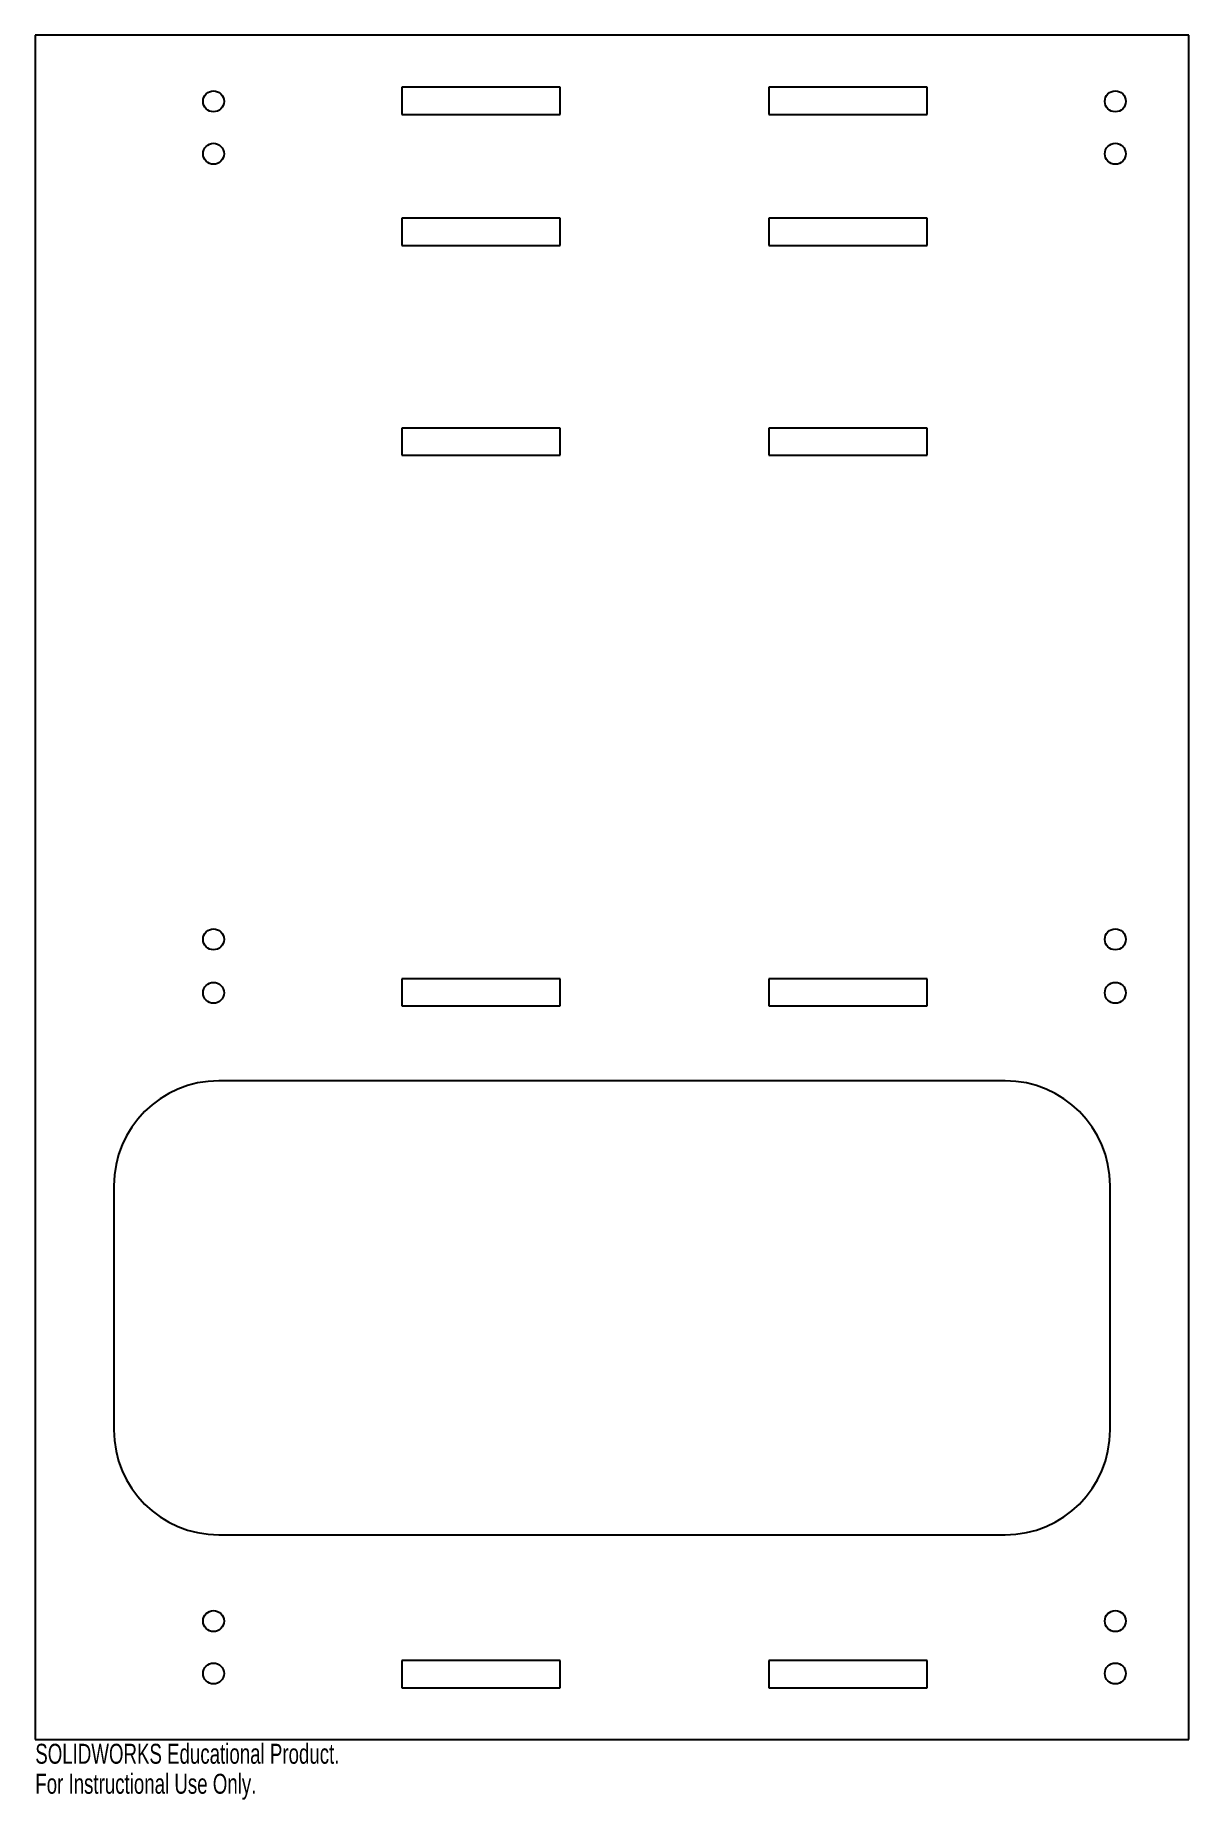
# Model space of a CAD drawing. Header units: inches. Extents: x -6 to 5, y -8.7 to 8.1.
import ezdxf

# ---------------------------------------------------------------- set-up
doc = ezdxf.new("R2010")
doc.units = ezdxf.units.IN
doc.header["$MEASUREMENT"] = 0
doc.styles.add('SLDTEXTSTYLE0', font='TXT', dxfattribs={"width": 0.7})

msp = doc.modelspace()

# ---------------------------------------------------------------- linework, layer by layer
at = {"color": 7, "linetype": 'Continuous', "lineweight": 25}
for p, q in [((-6, 8.125), (-6, -8.125)), ((5, 8.125), (-6, 8.125)), ((5, -8.125), (5, 8.125)), ((-0.995, 7.63), (-2.505, 7.63)), ((-2.505, 7.63), (-2.505, 7.37)), ((-0.995, 7.37), (-0.995, 7.63)), ((2.505, 7.63), (0.995, 7.63)), ((0.995, 7.63), (0.995, 7.37)), ((2.505, 7.37), (2.505, 7.63)), ((-2.505, 7.37), (-0.995, 7.37)), ((0.995, 7.37), (2.505, 7.37)), ((-0.995, 6.38), (-2.505, 6.38)), ((-2.505, 6.38), (-2.505, 6.12)), ((-0.995, 6.12), (-0.995, 6.38)), ((0.995, 6.38), (0.995, 6.12)), ((2.505, 6.38), (0.995, 6.38)), ((2.505, 6.12), (2.505, 6.38)), ((-2.505, 6.12), (-0.995, 6.12)), ((0.995, 6.12), (2.505, 6.12)), ((-0.995, 4.38), (-2.505, 4.38)), ((-2.505, 4.38), (-2.505, 4.12)), ((-0.995, 4.12), (-0.995, 4.38)), ((2.505, 4.38), (0.995, 4.38)), ((0.995, 4.38), (0.995, 4.12)), ((2.505, 4.12), (2.505, 4.38)), ((-2.505, 4.12), (-0.995, 4.12)), ((0.995, 4.12), (2.505, 4.12)), ((-0.995, -0.87), (-2.505, -0.87)), ((-2.505, -0.87), (-2.505, -1.13)), ((-0.995, -1.13), (-0.995, -0.87)), ((0.995, -0.87), (0.995, -1.13)), ((2.505, -0.87), (0.995, -0.87)), ((2.505, -1.13), (2.505, -0.87)), ((-2.505, -1.13), (-0.995, -1.13)), ((0.995, -1.13), (2.505, -1.13)), ((3.25, -1.844), (-4.25, -1.844)), ((-5.25, -2.844), (-5.25, -5.172)), ((4.25, -5.172), (4.25, -2.844)), ((-4.25, -6.172), (3.25, -6.172)), ((-0.995, -7.37), (-2.505, -7.37)), ((-2.505, -7.37), (-2.505, -7.63)), ((-0.995, -7.63), (-0.995, -7.37)), ((2.505, -7.37), (0.995, -7.37)), ((0.995, -7.37), (0.995, -7.63)), ((2.505, -7.63), (2.505, -7.37)), ((-2.505, -7.63), (-0.995, -7.63)), ((0.995, -7.63), (2.505, -7.63)), ((-6, -8.125), (5, -8.125))]:
    msp.add_line(p, q, dxfattribs=at)
for centre in [(-4.3, 7.495), (4.3, 7.495), (-4.3, 6.995), (4.3, 6.995), (-4.3, -0.495), (4.3, -0.495), (-4.3, -1.005), (4.3, -1.005), (-4.3, -6.995), (4.3, -6.995), (-4.3, -7.495), (4.3, -7.495)]:
    msp.add_circle(centre, 0.1, dxfattribs=at)
for centre, start, end in [((-4.25, -2.844), 90, 180), ((3.25, -2.844), 0, 90), ((-4.25, -5.172), 180, 270), ((3.25, -5.172), 270, 0)]:
    msp.add_arc(centre, 1, start, end, dxfattribs=at)

# ---------------------------------------------------------------- texts
at = {"color": 7, "linetype": 'Continuous', "char_height": 0.1903, "attachment_point": 1, "style": 'SLDTEXTSTYLE0'}
for s, insert in [('SOLIDWORKS Educational Product.', (-6, -8.165)), ('For Instructional Use Only.', (-6, -8.451))]:
    msp.add_mtext(s, dxfattribs=dict(at, insert=insert))

doc.saveas('drawing.dxf')
